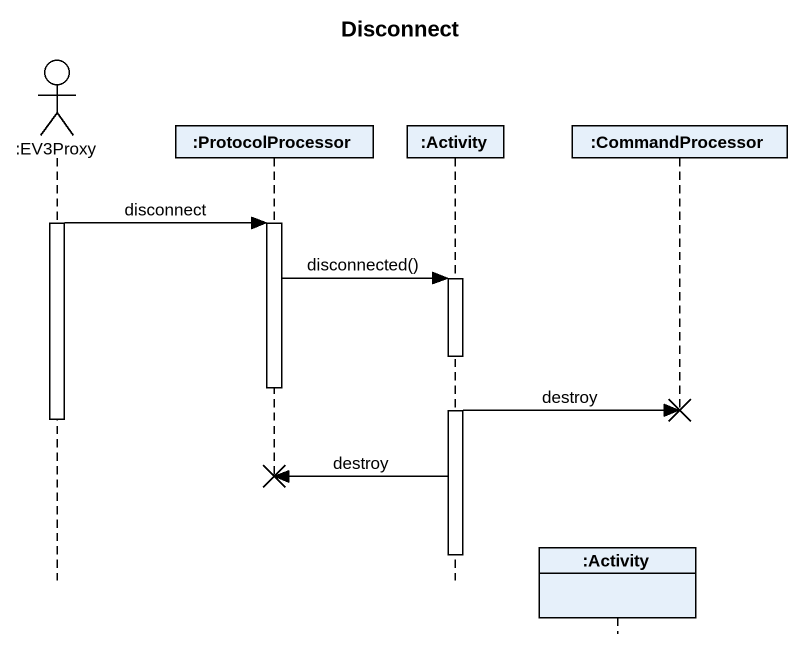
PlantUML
@startuml
title Disconnect
hide footbox
actor ":EV3Proxy" as EV3Proxy
participant ":ProtocolProcessor" as ProtocolProcessor
participant ":Activity" as Activity
participant ":Activity" as Activity_2
participant ":CommandProcessor" as CommandProcessor

activate EV3Proxy
EV3Proxy -> ProtocolProcessor : disconnect
activate ProtocolProcessor
ProtocolProcessor -> Activity : disconnected()
activate Activity
deactivate ProtocolProcessor
Activity -> CommandProcessor !! : destroy
deactivate EV3Proxy
Activity -> ProtocolProcessor !! : destroy
deactivate Activity
@enduml
